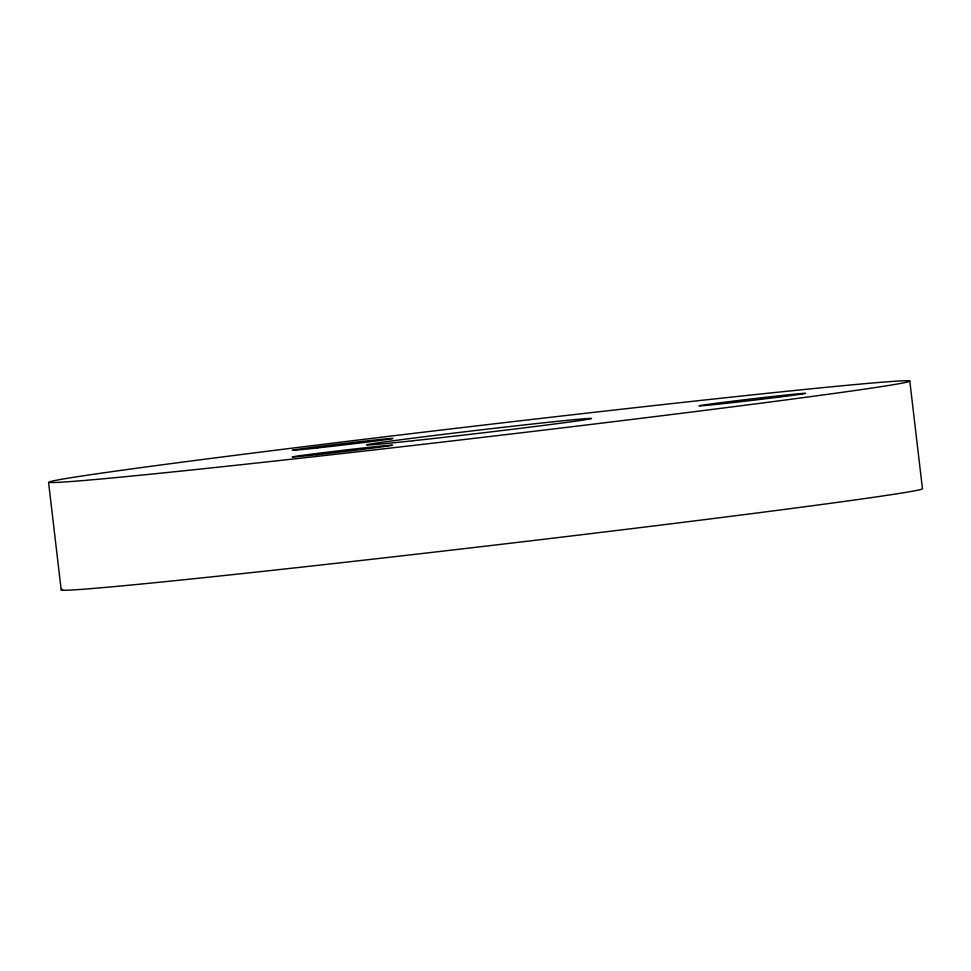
<?xml version="1.0" encoding="UTF-8"?>
<svg xmlns="http://www.w3.org/2000/svg" width="971" height="971" viewBox="0 0 971 971"><rect width="100%" height="100%" fill="white"/><g stroke="black" fill="none" stroke-linecap="round" stroke-linejoin="round"><path stroke-width="1.46" d="M909.803 381.105A433.588 6.057 -6.7 0 1 263.821 462.245A433.588 6.057 -6.7 0 1 263.906 451.685A433.588 6.057 -6.7 0 1 909.803 381.105L922.45 488.741A433.588 6.057 -6.7 0 1 491.775 545.423A433.588 6.057 -6.7 0 1 61.197 589.895L48.55 482.259M61.343 589.725A433.588 6.057 -6.7 0 1 62.52 589.263M316.716 454.719A50.905 0.716 -6.7 0 0 392.551 445.191A50.905 0.716 -6.7 0 0 316.728 453.481A50.905 0.716 -6.7 0 0 316.716 454.719M317.335 447.947A50.747 0.704 -6.7 0 0 392.952 438.455A50.747 0.704 -6.7 0 0 317.347 446.721A50.747 0.704 -6.7 0 0 317.335 447.947M725.543 403.39A53.757 0.753 -6.7 0 0 805.639 393.328A53.757 0.753 -6.7 0 0 725.555 402.079A53.757 0.753 -6.7 0 0 725.543 403.39M412.663 440.773A113.085 1.578 -6.7 0 0 590.805 418.744A113.085 1.578 -6.7 0 0 434.061 435.518A113.085 1.578 -6.7 0 0 412.663 440.773"/></g></svg>
